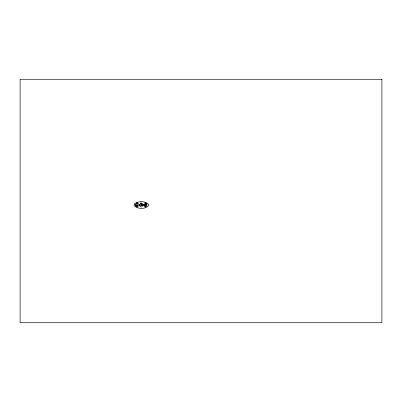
<?xml version="1.0" encoding="UTF-8"?>
<svg xmlns="http://www.w3.org/2000/svg" width="402" height="402" viewBox="0 0 402 402"><rect width="100%" height="100%" fill="white"/><g stroke="black" fill="none" stroke-linecap="round" stroke-linejoin="round"><path stroke-width="0.6" d="M140.871 202.975L141.092 203.221L140.871 203.04M146.057 204.141L145.82 204.553L146.227 204.316M145.047 202.95C145.293 203.995 145.233 202.08 145.047 202.95M141.202 203.146C140.469 203.769 141.157 202.08 141.202 203.146M145.685 204.296C146.072 205.543 146.635 203.417 145.685 204.296M135.127 204.658C137.78 211.949 141.439 199.482 135.127 204.658M136.002 205.216C137.328 208.859 139.157 202.628 136.002 205.216M136.102 205.347C136.585 206.608 137.203 204.447 136.102 205.347M136.981 205.347C137.464 206.608 138.082 204.447 136.981 205.347M139.258 204.658C141.916 211.949 145.569 199.482 139.258 204.658M139.464 204.919C140.429 207.447 141.66 203.121 139.464 204.919M141.223 204.919C142.187 207.447 143.419 203.121 141.223 204.919M141.398 204.96C142.127 206.879 143.067 203.593 141.398 204.96M143.454 204.658C146.112 211.949 149.765 199.482 143.454 204.658M143.66 204.919C144.619 207.447 145.856 203.121 143.66 204.919M145.142 205.688C145.785 207.382 146.614 204.482 145.142 205.688M145.258 205.718C145.75 207.005 146.378 204.799 145.258 205.718M136.806 203.126L136.997 202.628L137.233 203.317L136.806 203.126M136.941 202.724L137.047 203.05L136.941 202.724M134.409 203.884L134.062 205.568C137.549 209.326 145.72 209.472 148.886 205.291L148.805 204.442C145.358 200.678 138.338 200.94 134.409 203.884M145.539 203.925L145.439 204.06A0.668 0.668 0 0 0 145.439 204.713L145.67 204.955A0.623 0.623 0 0 0 146.308 204.955L146.544 204.713A0.668 0.668 0 0 0 146.544 204.06L146.308 203.819A0.623 0.623 0 0 0 145.67 203.819L145.539 203.925M145.65 204.035L145.569 204.136A0.508 0.508 0 0 0 145.569 204.633L146.408 204.633A0.508 0.508 0 0 0 146.408 204.136L145.65 204.035M381.9 79.269L20.1 79.269L20.1 322.731L381.9 322.731L381.9 79.269"/></g></svg>
